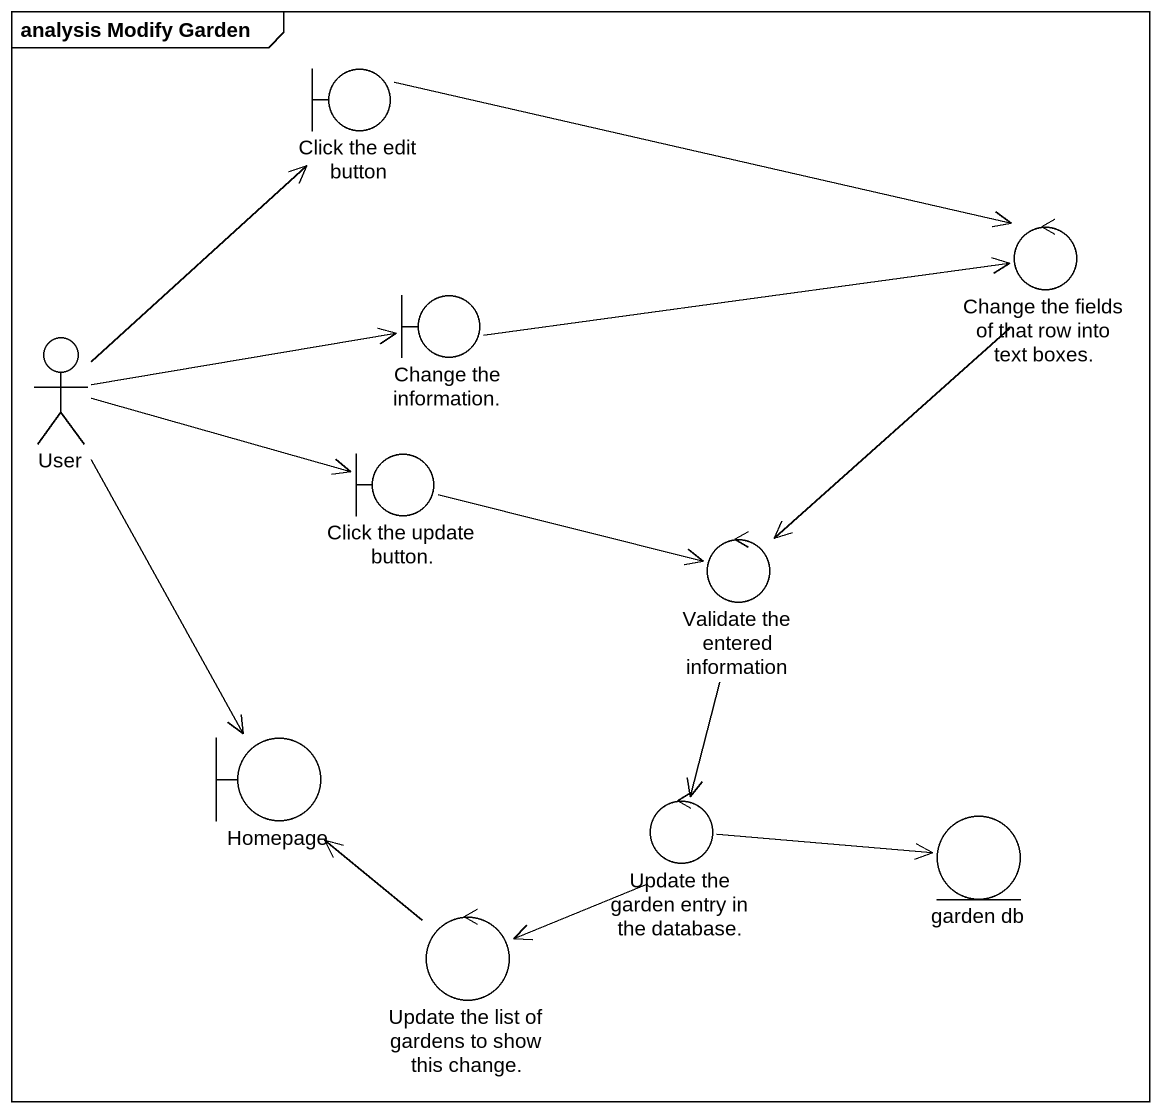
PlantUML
@startuml
mainframe analysis Modify Garden
boundary "Click the edit button" as Click_the_edit_button
control "Change the fields of that row into text boxes." as Change_the_fields_of_that
actor User
boundary "Change the information." as Change_the_information
boundary "Click the update button." as Click_the_update_button
control "Validate the entered information" as Validate_the_entered
boundary Homepage
control "Update the garden entry in the database." as Update_the_garden_entry_in
entity "garden db" as garden_db
control "Update the list of gardens to show this change." as Update_the_list_of_gardens
Click_the_edit_button -right-> Change_the_fields_of_that
Change_the_fields_of_that --> Validate_the_entered
User -up-> Click_the_edit_button
User -right-> Change_the_information
User -right-> Click_the_update_button
User --> Homepage
Change_the_information -right-> Change_the_fields_of_that
Click_the_update_button -right-> Validate_the_entered
Validate_the_entered --> Update_the_garden_entry_in
Update_the_garden_entry_in -right-> garden_db
Update_the_garden_entry_in --> Update_the_list_of_gardens
Update_the_list_of_gardens -up-> Homepage
@enduml
